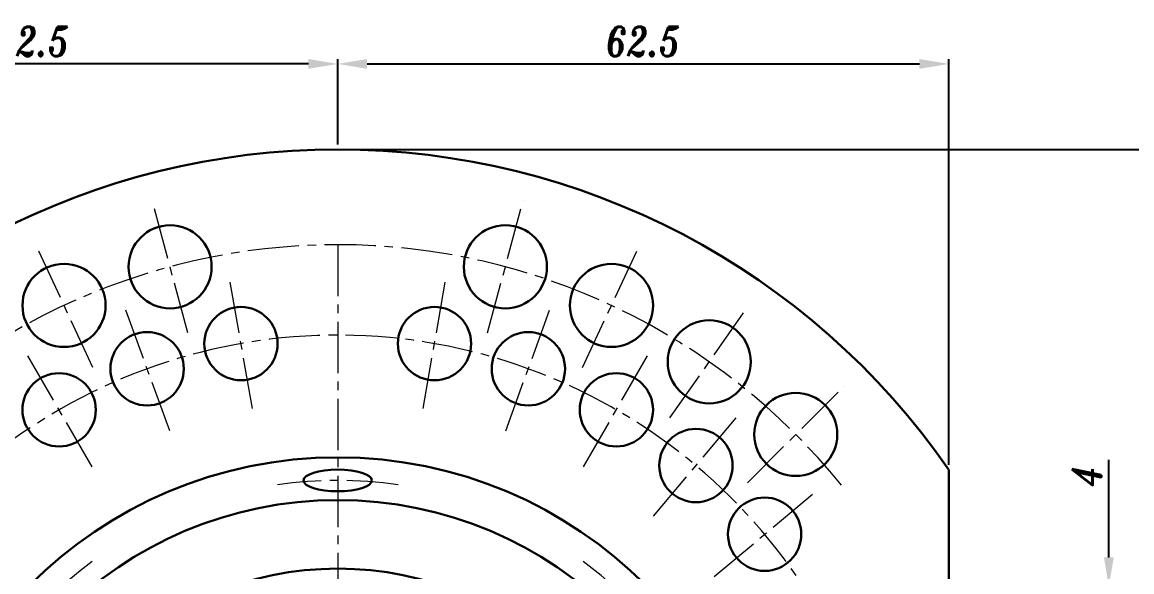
# Model space of a CAD drawing. Extents: x 89 to 647, y -82 to 440.
# Drawn here: x 201.5 to 315, y 210 to 266.2 of the extents above; entities that cross this region are included whole.
import ezdxf

# ---------------------------------------------------------------- set-up
doc = ezdxf.new("R2010")
doc.units = 0
doc.header["$LTSCALE"] = 7
doc.header["$MEASUREMENT"] = 0
doc.linetypes.add('CENTER2', pattern=[1.125, 0.75, -0.125, 0.125, -0.125])
doc.layers.get('0').update_dxf_attribs({"linetype": 'CONTINUOUS', "lineweight": 15})
doc.layers.add('1', color=1, linetype='CENTER2', lineweight=15)
doc.layers.add('3', color=3, linetype='CONTINUOUS', lineweight=30)
doc.styles.add('ITALICT', font='ITALICT.shx', dxfattribs={"width": 0.8, "height": 3})
doc.dimstyles.get("Standard").update_dxf_attribs({"dimtxt": 3, "dimasz": 3, "dimexe": 0.5, "dimexo": 0.5, "dimgap": 0.8, "dimtad": 1, "dimdsep": 46, "dimtxsty": 'ITALICT', "dimcen": 0.09, "dimazin": 2, "dimtfac": 1, "dimtmove": 0, "dimatfit": 3, "dimfxl": 1, "dimtolj": 1, "dimtzin": 0, "dimarcsym": 0})

# ---------------------------------------------------------------- blocks, each defined once
blk = doc.blocks.new('*D11')
at = {"color": 0, "lineweight": -2, "transparency": 16777216}
for p, q in [((312.68, 211.47), (312.68, 221.44)), ((234.31, 208.47), (313.18, 208.47)), ((312.68, 204.47), (312.68, 208.47)), ((234.31, 204.47), (313.18, 204.47)), ((312.68, 201.47), (312.68, 198.47))]:
    blk.add_line(p, q, dxfattribs=at)
at = {"color": 0, "transparency": 16777216}
for points in [[(312.18, 211.47), (313.18, 211.47), (312.68, 208.47)], [(312.18, 201.47), (313.18, 201.47), (312.68, 204.47)]]:
    blk.add_solid(points, dxfattribs=at)
at = {"color": 0, "transparency": 16777216, "insert": (310.38, 219.73), "char_height": 3, "attachment_point": 5, "rotation": 90, "style": 'ITALICT'}
blk.add_mtext('\\A1;4', dxfattribs=at)
blk = doc.blocks.new('*D56')
at = {"color": 0, "lineweight": -2, "transparency": 16777216}
for p, q in [((234.31, 253.2), (340.2, 253.2)), ((339.7, 250.2), (339.7, 104.2)), ((234.31, 101.2), (340.2, 101.2))]:
    blk.add_line(p, q, dxfattribs=at)
at = {"color": 0, "transparency": 16777216}
for points in [[(339.2, 250.2), (340.2, 250.2), (339.7, 253.2)], [(339.2, 104.2), (340.2, 104.2), (339.7, 101.2)]]:
    blk.add_solid(points, dxfattribs=at)
at = {"color": 0, "transparency": 16777216, "insert": (337.4, 177.2), "char_height": 3, "attachment_point": 5, "rotation": 90, "style": 'ITALICT'}
blk.add_mtext('\\A1;152', dxfattribs=at)
blk = doc.blocks.new('*D57')
at = {"color": 0, "lineweight": -2, "transparency": 16777216}
for p, q in [((171.31, 220.94), (171.31, 262.44)), ((233.81, 253.7), (233.81, 262.44)), ((230.81, 261.94), (174.31, 261.94))]:
    blk.add_line(p, q, dxfattribs=at)
at = {"color": 0, "transparency": 16777216}
for points in [[(174.31, 262.44), (174.31, 261.44), (171.31, 261.94)], [(230.81, 262.44), (230.81, 261.44), (233.81, 261.94)]]:
    blk.add_solid(points, dxfattribs=at)
at = {"color": 0, "transparency": 16777216, "insert": (202.56, 264.24), "char_height": 3, "attachment_point": 5, "style": 'ITALICT'}
blk.add_mtext('\\A1;62.5', dxfattribs=at)
blk = doc.blocks.new('*D58')
at = {"color": 0, "lineweight": -2, "transparency": 16777216}
for p, q in [((233.81, 253.7), (233.81, 262.44)), ((296.31, 220.94), (296.31, 262.44)), ((236.81, 261.94), (293.31, 261.94))]:
    blk.add_line(p, q, dxfattribs=at)
at = {"color": 0, "transparency": 16777216}
for points in [[(236.81, 262.44), (236.81, 261.44), (233.81, 261.94)], [(293.31, 262.44), (293.31, 261.44), (296.31, 261.94)]]:
    blk.add_solid(points, dxfattribs=at)
at = {"color": 0, "transparency": 16777216, "insert": (265.06, 264.24), "char_height": 3, "attachment_point": 5, "style": 'ITALICT'}
blk.add_mtext('\\A1;62.5', dxfattribs=at)
blk = doc.blocks.new('*D63')
at = {"color": 0, "lineweight": -2, "transparency": 16777216}
for p, q in [((181.66, 229.35), (170.05, 240.95)), ((170.81, 177.2), (143.65, 177.2))]:
    blk.add_line(p, q, dxfattribs=at)
blk.add_arc((233.81, 177.2), 89.66, 136.9171, 178.0829, dxfattribs=at)
at = {"color": 0, "transparency": 16777216}
for points in [[(167.96, 238.79), (168.68, 238.09), (170.41, 240.6)], [(144.7, 180.19), (143.7, 180.21), (144.15, 177.2)]]:
    blk.add_solid(points, dxfattribs=at)
at = {"color": 0, "transparency": 16777216, "insert": (148.85, 212.39), "char_height": 3, "attachment_point": 5, "rotation": 67.5, "style": 'ITALICT'}
blk.add_mtext('\\A1;45°', dxfattribs=at)

msp = doc.modelspace()

# ---------------------------------------------------------------- linework, layer by layer
at = {"layer": '1'}
for p, q in [((218.472, 234.428), (214.849, 247.951)), ((249.142, 234.428), (252.766, 247.951)), ((208.767, 230.896), (202.851, 243.584)), ((233.807, 243.447), (233.807, 177.197)), ((258.848, 230.896), (264.636, 243.309)), ((225.082, 226.684), (222.737, 239.979)), ((242.533, 226.684), (244.878, 239.979)), ((216.621, 224.417), (212.004, 237.103)), ((250.994, 224.417), (255.611, 237.103)), ((267.792, 225.732), (275.822, 237.2)), ((208.682, 220.715), (201.932, 232.406)), ((258.932, 220.715), (265.682, 232.406)), ((275.704, 219.093), (285.603, 228.993)), ((266.108, 215.691), (274.785, 226.033)), ((272.301, 209.497), (282.643, 218.175))]:
    msp.add_line(p, q, dxfattribs=at)
for radius, start, end in [(66.25, 38.94329, 141.05671), (57, 12.67026, 166.53727), (42.14, 81.57666, 98.42334), (42.14, 126.57666, 143.42334), (42.14, 36.57666, 53.42334)]:
    msp.add_arc((233.807, 177.197), radius, start, end, dxfattribs=at)
at = {"layer": '3'}
msp.add_line((296.307, 220.438), (296.307, 133.957), dxfattribs=at)
for centre, radius in [((216.661, 241.19), 4.25), ((250.954, 241.19), 4.25), ((205.809, 237.24), 4.25), ((261.806, 237.24), 4.25), ((223.91, 233.331), 3.75), ((243.705, 233.331), 3.75), ((271.807, 231.466), 4.25), ((214.312, 230.76), 3.75), ((253.303, 230.76), 3.75), ((205.307, 226.561), 3.75), ((262.307, 226.561), 3.75), ((280.653, 224.043), 4.25), ((270.446, 220.862), 3.75), ((233.807, 177.197), 44.5), ((233.807, 177.197), 40.135), ((277.472, 213.836), 3.75), ((233.807, 177.197), 33.125)]:
    msp.add_circle(centre, radius, dxfattribs=at)
msp.add_arc((233.807, 177.197), 76, 34.67741, 145.32259, dxfattribs=at)
msp.add_ellipse((233.807, 219.337), major_axis=(3.5, 0), ratio=0.3163569, dxfattribs=at)

# ---------------------------------------------------------------- dimensions: what is measured, and where the dimension line sits
for base, p2, picture, middle in [((171.307, 261.938), (171.307, 220.438), '*D57', (202.557, 264.238)), ((296.307, 261.938), (296.307, 220.438), '*D58', (265.057, 264.238))]:
    dim = msp.add_linear_dim(base=base, p1=(233.807, 253.197), p2=p2, dimstyle='Standard')
    dim.commit()
    dim.dimension.update_dxf_attribs({"geometry": picture, "text_midpoint": middle})
dim = msp.add_aligned_dim(p1=(233.807, 253.197), p2=(233.807, 101.197), distance=105.896, dimstyle='Standard')
dim.commit()
dim.dimension.update_dxf_attribs({"geometry": '*D56', "text_midpoint": (337.404, 177.197)})
dim = msp.add_angular_dim_2l(base=(156.158, 222.028), line1=((191.911, 219.093), (182.012, 228.993)), line2=((171.307, 177.197), (296.307, 177.197)), dimstyle='Standard')
dim.commit()
dim.dimension.update_dxf_attribs({"geometry": '*D63', "text_midpoint": (148.846, 212.39)})
dim = msp.add_linear_dim(base=(312.684, 208.475), p1=(233.807, 204.475), p2=(233.807, 208.475), angle=90, dimstyle='Standard')
dim.commit()
dim.dimension.update_dxf_attribs({"geometry": '*D11', "text_midpoint": (312.684, 219.725), "dimtype": 160})

doc.saveas('drawing.dxf')
